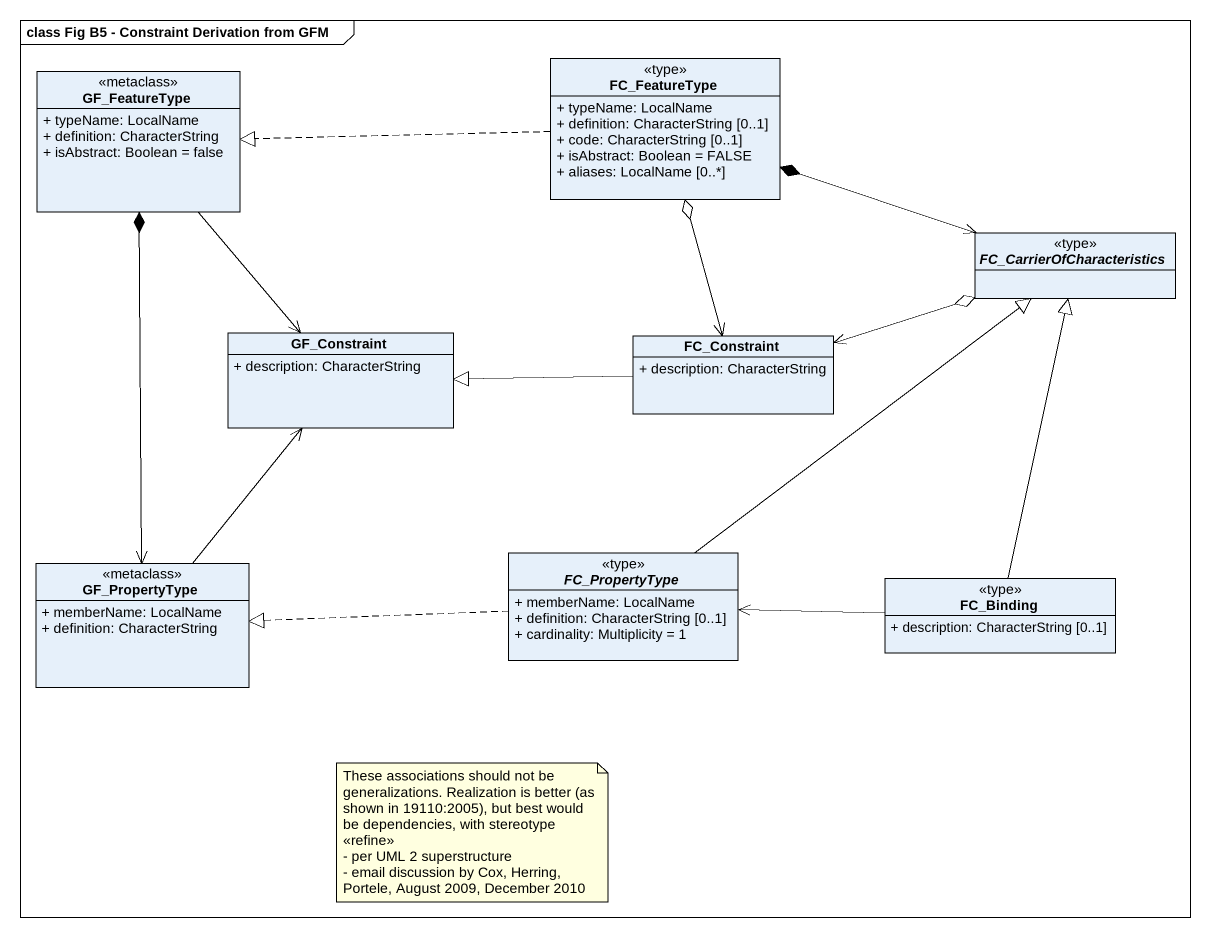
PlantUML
@startuml
mainframe class Fig B5 - Constraint Derivation from GFM
hide circle
hide empty members
skinparam classAttributeIconSize 0
class FC_FeatureType <<type>> {
  + typeName: LocalName
  + definition: CharacterString [0..1]
  + code: CharacterString [0..1]
  + isAbstract: Boolean = FALSE
  + aliases: LocalName [0..*]
}
class GF_FeatureType <<metaclass>> {
  + typeName: LocalName
  + definition: CharacterString
  + isAbstract: Boolean = false
}
abstract class FC_CarrierOfCharacteristics <<type>>
class GF_Constraint {
  + description: CharacterString
}
class FC_Constraint {
  + description: CharacterString
}
class GF_PropertyType <<metaclass>> {
  + memberName: LocalName
  + definition: CharacterString
}
abstract class FC_PropertyType <<type>> {
  + memberName: LocalName
  + definition: CharacterString [0..1]
  + cardinality: Multiplicity = 1
}
class FC_Binding <<type>> {
  + description: CharacterString [0..1]
}
FC_FeatureType .left.|> GF_FeatureType
FC_FeatureType *-right-> FC_CarrierOfCharacteristics
FC_FeatureType o--> FC_Constraint
GF_FeatureType --> GF_Constraint
FC_Constraint <-right-o FC_CarrierOfCharacteristics
FC_Constraint -left-|> GF_Constraint
GF_PropertyType <-up-* GF_FeatureType
GF_PropertyType -up-> GF_Constraint
FC_PropertyType -up-|> FC_CarrierOfCharacteristics
FC_PropertyType .left.|> GF_PropertyType
FC_Binding -up-|> FC_CarrierOfCharacteristics
FC_Binding -left-> FC_PropertyType
note as N1
  These associations should not be generalizations. Realization is better (as shown in 19110:2005), but best would be dependencies, with stereotype <<refine>>
  - per UML 2 superstructure
  - email discussion by Cox, Herring, Portele, August 2009, December 2010
end note
@enduml
